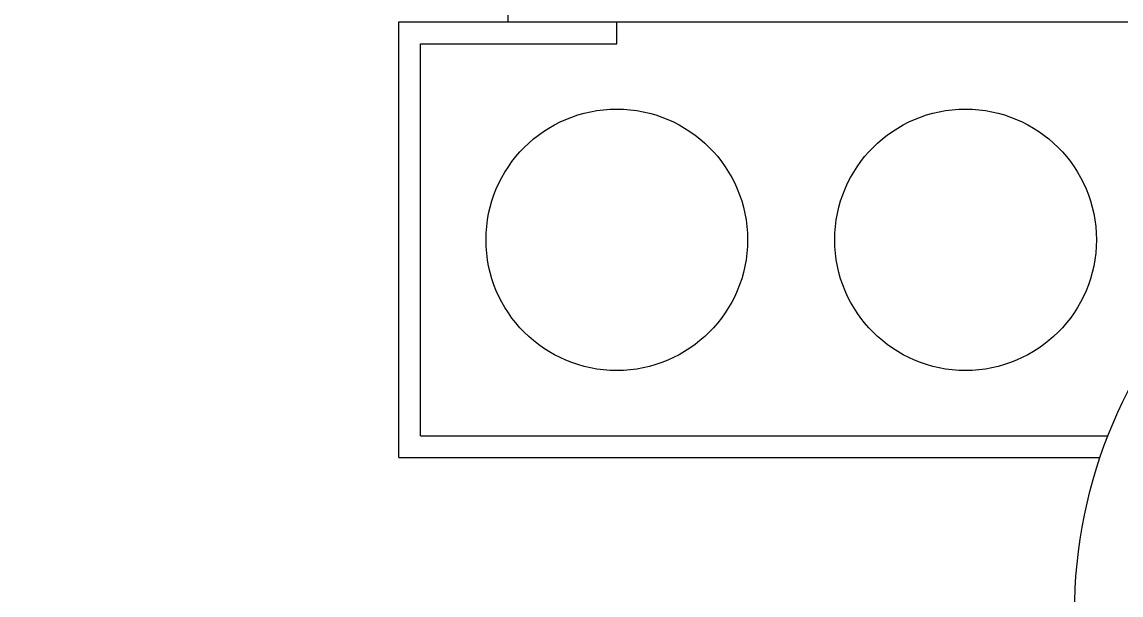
# Model space of a CAD drawing. Extents: x -16413 to 78405, y -232 to 83089.
# Drawn here: x 18741 to 19346, y 53819 to 54135 of the extents above; entities that cross this region are included whole.
import ezdxf

# ---------------------------------------------------------------- set-up
doc = ezdxf.new("R2010")
doc.units = 0
doc.header["$LTSCALE"] = 350
doc.header["$MEASUREMENT"] = 0
doc.layers.add('BACKGROUND', color=7, linetype='CONTINUOUS')

msp = doc.modelspace()

# ---------------------------------------------------------------- linework, layer by layer
at = {"layer": 'BACKGROUND'}
for p, q in [((19008.08, 55506.03), (19008.08, 54134.57)), ((18948.08, 54134.57), (19860.08, 54134.57)), ((18948.08, 53894.57), (18948.08, 54134.57)), ((19068.08, 54134.57), (19260.08, 54134.57)), ((19068.08, 54122.57), (19068.08, 54134.57)), ((18960.08, 54122.57), (19068.08, 54122.57)), ((18960.08, 53906.57), (18960.08, 54122.57)), ((18960.08, 53906.57), (19338.51, 53906.57)), ((18948.08, 53894.57), (19334.15, 53894.57))]:
    msp.add_line(p, q, dxfattribs=at)
for centre, radius in [((19068.08, 54014.57), 72), ((19260.08, 54014.57), 72), ((19590.08, 53808.53), 270)]:
    msp.add_circle(centre, radius, dxfattribs=at)
msp.add_arc((22859.85, 59900.7), 10167.99, 215.751698, 264.583246, dxfattribs=at)

doc.saveas('drawing.dxf')
